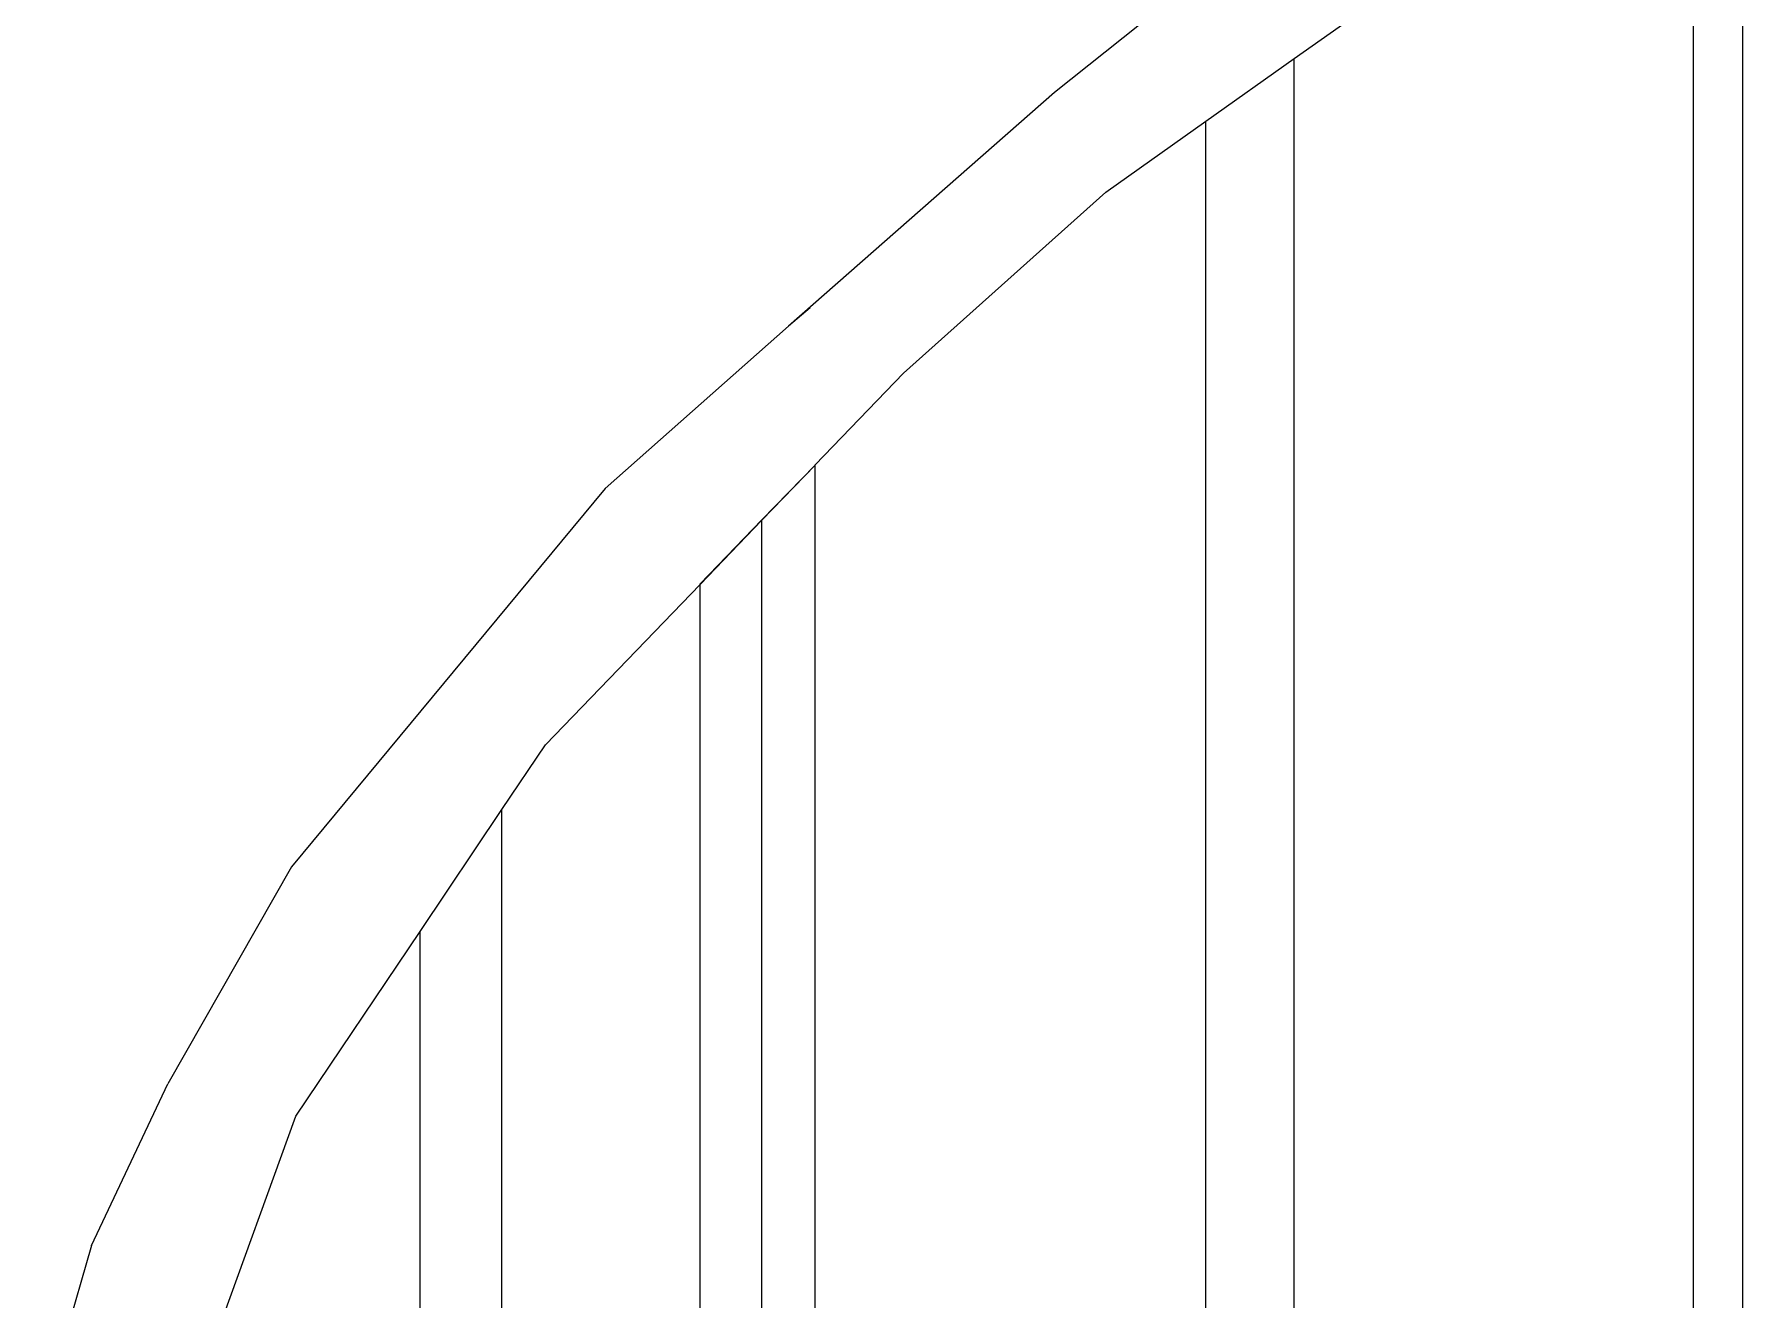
# Model space of a CAD drawing. Header units: millimetres. Extents: x 173236 to 801264, y -94969 to 615039.
# Drawn here: x 444954.9 to 445282.8, y -1645.2 to -1402.2 of the extents above; entities that cross this region are included whole.
import ezdxf

# ---------------------------------------------------------------- set-up
doc = ezdxf.new("R2010")
doc.units = ezdxf.units.MM
doc.header["$MEASUREMENT"] = 0
doc.layers.add('VOX-A-STAIRS-STEPS', color=140, linetype='Continuous')
doc.layers.add('VOX-A-WALL-PATT', color=233, linetype='Continuous')

# ---------------------------------------------------------------- blocks, each defined once
blk = doc.blocks.new('SSS')
at = {"layer": 'VOX-A-WALL-PATT'}
for p, q in [((383583.85, -2523.51), (383583.85, -1769.35)), ((383497.73, -1830.49), (383574.39, -1776.13)), ((383574.39, -2165.63), (383574.39, -1776.13)), ((383490.6, -1805.98), (383451.76, -1836.98)), ((383480.78, -1842.5), (383497.73, -1830.49)), ((383497.73, -2085.3), (383497.73, -1830.49)), ((383451.76, -1836.98), (383400.7, -1881.84)), ((383461.57, -1856.12), (383480.78, -1842.5)), ((383480.78, -2088.12), (383480.78, -1842.5)), ((383422.74, -1890.92), (383461.57, -1856.12)), ((383404.82, -1878.36), (383400.7, -1881.84)), ((383400.7, -1881.84), (383365.49, -1913.04)), ((383405.77, -1908.5), (383422.74, -1890.92)), ((383395.58, -1919.13), (383405.77, -1908.55)), ((383405.77, -1908.55), (383395.58, -1919.04)), ((383405.77, -1908.55), (383405.77, -1908.5)), ((383405.77, -2159.31), (383405.77, -1908.55)), ((383365.49, -1913.04), (383305.28, -1985.71)), ((383395.58, -1919.04), (383383.71, -1931.34)), ((383383.71, -1931.46), (383395.58, -1919.13)), ((383395.58, -1919.13), (383395.58, -1919.04)), ((383395.58, -2374.27), (383395.58, -1919.13)), ((383354.03, -1962.28), (383383.71, -1931.46)), ((383383.71, -1931.46), (383383.71, -1931.34)), ((383383.71, -2305.22), (383383.71, -1931.46)), ((383345.68, -1974.71), (383354.03, -1962.28)), ((383329.96, -1998.11), (383345.68, -1974.71)), ((383345.68, -2229.11), (383345.68, -1974.71)), ((383305.28, -1985.71), (383281.52, -2027.39)), ((383306.13, -2033.6), (383329.96, -1998.11)), ((383329.96, -2231.31), (383329.96, -1998.11)), ((383266.91, -2058.42), (383281.52, -2027.39)), ((383290.81, -2075.87), (383306.13, -2033.6)), ((383266.91, -2058.42), (383255.89, -2096.57))]:
    blk.add_line(p, q, dxfattribs=at)

msp = doc.modelspace()

# ---------------------------------------------------------------- block references
at = {"layer": 'VOX-A-STAIRS-STEPS'}
msp.add_blockref('SSS', (61699, 423.62), dxfattribs=at)

doc.saveas('drawing.dxf')
